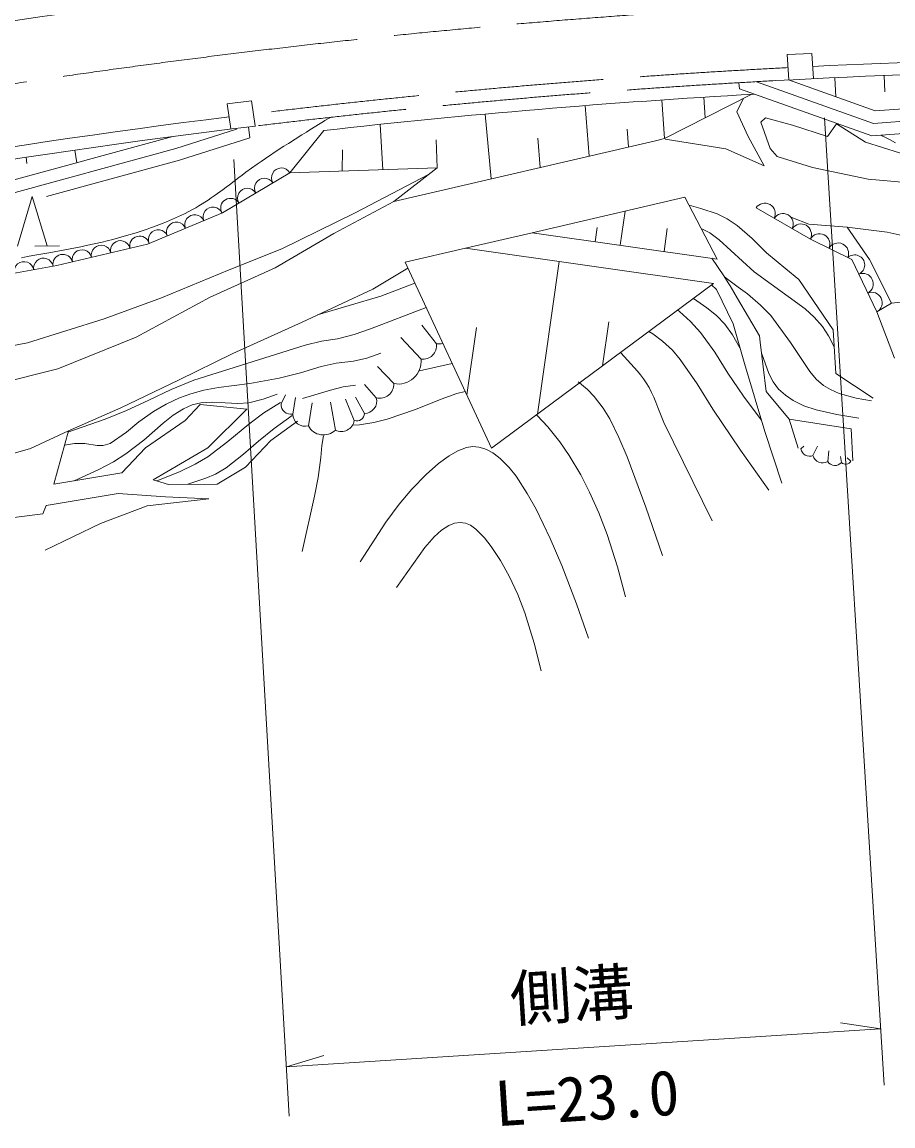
# Model space of a CAD drawing. Units: millimetres, scale not verified. Extents: x 40000 to 680000, y 20000 to 380000.
# Drawn here: x 290068 to 325346, y 284746 to 329451 of the extents above; entities that cross this region are included whole.
import ezdxf
from ezdxf.enums import TextEntityAlignment as Align

# ---------------------------------------------------------------- set-up
doc = ezdxf.new("R2010")
doc.units = ezdxf.units.MM
doc.header["$LTSCALE"] = 1000
doc.linetypes.add('CHAIN', pattern=[18.5, 12, -1.5, 3.5, -1.5])
doc.linetypes.add('DASHED', pattern=[7.5, 6, -1.5])
for name, color, linetype, lineweight in [('M-BGD', 7, 'Continuous', 13), ('M-BGD-OTRS1', 7, 'DASHED', 13), ('M-BMK', 2, 'CHAIN', 13), ('M-STR-HTXT', 7, 'Continuous', 13)]:
    doc.layers.add(name, color=color, linetype=linetype, lineweight=lineweight)
doc.styles.add('ＭＳ ゴシック', font='')
doc.styles.get('ＭＳ ゴシック').set_extended_font_data('MS Gothic')

# ---------------------------------------------------------------- blocks, each defined once
blk = doc.blocks.new('針葉樹林')
at = {"color": 7, "linetype": 'Continuous', "lineweight": 13}
for p, q in [((-0.6, -1), (0, 1)), ((0, 1), (0.6, -1)), ((0.1, -1), (1.1, -1))]:
    blk.add_line(p, q, dxfattribs=at)

msp = doc.modelspace()

# ---------------------------------------------------------------- linework, layer by layer
at = {"layer": 'M-BGD'}
for p, q in [((321056.6, 328131.2), (322055.7, 328182)), ((321135.7, 327113.9), (321056.6, 328131.2)), ((322134.8, 327164.8), (322055.7, 328182.1)), ((324992.4, 327285.2), (325018.7, 326624.8)), ((319106, 326996), (319125.5, 326751.4)), ((319815.5, 327036.7), (324561.8, 325349)), ((321110.7, 327106.8), (324629.6, 325855.6)), ((322994.2, 327199.3), (323030, 326424.4)), ((319598.5, 326523.6), (316093.1, 324731.7)), ((317744, 325575.6), (317691.4, 326409.1)), ((319294.3, 326368.1), (319024.3, 325819.2)), ((319125.5, 326751.4), (324494, 324842.5)), ((298374.2, 326134.4), (299367.2, 326254.7)), ((298524, 325125), (298374.2, 326134.4)), ((299517.1, 325245.5), (299367.2, 326254.8)), ((313044.5, 324024), (312884.3, 326069.3)), ((315986, 326297), (316093.1, 324731.7)), ((324629.6, 325855.6), (328946.1, 326181.9)), ((302281, 325425.5), (302336.1, 325459.3)), ((302336.1, 325459.3), (302501.9, 325559.6)), ((302501.9, 325559.6), (302557.3, 325592.7)), ((309067.4, 323100.7), (308827.7, 325725.2)), ((319024.3, 325819.2), (319482.1, 324817.6)), ((320180.8, 325574.7), (319997.1, 325402.9)), ((321279.5, 325281.2), (320180.8, 325574.7)), ((324561.8, 325349), (328980.5, 325683)), ((296299, 324333), (298748.7, 325115.7)), ((298748.7, 325115.7), (298745.1, 325145.1)), ((299296.4, 324765.7), (299241.4, 325205.7)), ((300914.6, 323346.7), (302286, 325059.3)), ((301586.5, 324997.8), (301724.8, 325084.4)), ((301724.8, 325084.4), (302141.9, 325340.3)), ((302141.9, 325340.3), (302281, 325425.5)), ((304680.9, 323473.2), (304579.9, 325308.4)), ((314585.9, 325117), (314638.8, 324394.1)), ((320377.3, 324333.4), (319997.1, 325402.9)), ((322694.1, 324816.4), (321279.5, 325281.2)), ((322694.1, 324816.4), (323054.5, 325323.4)), ((324230.4, 324592.5), (323054.5, 325323.4)), ((324494, 324842.5), (329014.9, 325184.2)), ((284034.2, 321503), (296168.8, 324816.2)), ((296451.1, 323856.7), (299296.4, 324765.7)), ((300856.6, 324538), (301403.7, 324883.4)), ((301403.7, 324883.4), (301586.5, 324997.8)), ((315728.1, 324647), (305134.2, 322187.6)), ((306846.5, 324681.9), (306884.6, 323547.2)), ((310957.3, 324751.2), (311058.1, 323562.8)), ((316093.1, 324731.7), (315728.1, 324647)), ((318576.8, 324316.5), (316124.5, 324711.7)), ((319482.1, 324817.6), (320127, 323628.9)), ((326296.5, 323941.7), (324230.4, 324592.5)), ((324864.9, 324870.5), (324933, 324834)), ((324933, 324834), (325099.7, 324744.6)), ((325099.7, 324744.6), (325155.8, 324715.7)), ((325155.8, 324715.7), (325230.8, 324677)), ((325230.8, 324677), (325456.7, 324562.4)), ((284147, 321015.5), (296300.5, 324333.9)), ((292206.6, 324268.3), (292280.9, 323754.7)), ((299933.8, 323930.6), (300489.5, 324299.3)), ((300489.5, 324299.3), (300675.8, 324420.5)), ((300675.8, 324420.5), (300856.6, 324538)), ((303040, 323418.1), (303051.7, 324282.6)), ((320127, 323628.9), (318576.8, 324316.5)), ((320655.1, 324012.5), (320377.3, 324333.4)), ((290228.1, 323975.7), (290266.9, 323719.1)), ((291056.4, 322383.8), (296451.1, 323856.7)), ((299138.9, 323365.8), (299596, 323697.3)), ((299596, 323697.3), (299750.9, 323804.2)), ((299750.9, 323804.2), (299933.8, 323930.6)), ((320655.1, 324012.5), (322093.8, 323564.3)), ((300914.6, 323346.7), (298191.6, 321720)), ((298855.9, 323157.8), (298987.3, 323254.4)), ((298987.3, 323254.4), (299138.9, 323365.8)), ((306884.6, 323547.2), (300914.6, 323346.7)), ((303567.9, 321723.2), (306537, 323277.2)), ((305134.2, 322187.6), (306884.6, 323547.2)), ((322093.8, 323564.3), (324349.4, 323094)), ((298335.8, 322764.6), (298467, 322861.4)), ((298467, 322861.4), (298855.9, 323157.8)), ((324349.4, 323094), (327305.6, 322815.8)), ((297609, 322244.4), (297731.1, 322327)), ((297731.1, 322327), (297854.8, 322410.7)), ((297854.8, 322410.7), (298215.7, 322675.9)), ((298215.7, 322675.9), (298335.8, 322764.6)), ((316919.6, 322357.1), (310726.7, 320919.4)), ((318222.9, 319852.5), (316919.6, 322357.1)), ((296995.3, 321868.6), (297107.7, 321933.7)), ((297107.7, 321933.7), (297235.3, 322007.5)), ((297235.3, 322007.5), (297609, 322244.4)), ((305134.2, 322187.6), (302694.1, 320884.2)), ((317566, 321906), (317090.2, 322029.3)), ((318225.8, 321683.6), (317566, 321906)), ((319801.1, 321925.2), (322012.4, 320655.2)), ((322012.4, 320655.2), (319801.1, 321925.2)), ((298191.6, 321720), (295148.1, 320460.4)), ((296038, 321410.7), (296410.1, 321574.6)), ((296410.1, 321574.6), (296532.2, 321633.3)), ((296532.2, 321633.3), (296649.2, 321689.5)), ((296649.2, 321689.5), (296995.3, 321868.6)), ((300588.8, 320273.9), (303567.9, 321723.2)), ((314298.6, 320411), (314495.5, 321794.4)), ((318626.4, 321484.6), (318225.8, 321683.6)), ((319036.4, 321211.6), (318626.4, 321484.6)), ((321941.5, 321265.6), (321251.5, 321538.4)), ((294735.8, 320933.4), (295132.9, 321065.8)), ((295132.9, 321065.8), (295264.3, 321112.4)), ((295264.3, 321112.4), (295395.1, 321158.9)), ((295395.1, 321158.9), (295784.4, 321306.5)), ((295784.4, 321306.5), (295912.7, 321359.2)), ((295912.7, 321359.2), (296038, 321410.7)), ((313370.9, 321134), (313288.4, 320554.8)), ((316205.6, 321086.9), (316073.5, 320158.4)), ((317581.5, 321085.2), (317578.1, 321086.9)), ((317932.1, 320909.4), (317581.5, 321085.2)), ((319646.2, 320688.1), (319036.4, 321211.6)), ((323489.7, 321150.6), (321941.5, 321265.6)), ((325116.9, 320945.9), (323489.7, 321150.6)), ((324397.4, 319829.7), (323489.7, 321150.6)), ((292659, 320399), (293306.9, 320542.3)), ((293306.9, 320542.3), (293521.4, 320595.9)), ((293521.4, 320595.9), (293738.9, 320650.3)), ((293738.9, 320650.3), (294387.1, 320830.1)), ((294387.1, 320830.1), (294602, 320893.8)), ((294602, 320893.8), (294735.8, 320933.4)), ((302694.1, 320884.2), (300322.3, 319498.1)), ((310726.7, 320919.4), (308029.4, 320293.2)), ((318222.9, 319852.5), (310726.7, 320919.4)), ((318309.4, 320638.6), (317932.1, 320909.4)), ((319723.4, 319333.6), (318309.4, 320638.6)), ((320225.6, 320107.7), (319646.2, 320688.1)), ((322012.4, 320655.2), (323685.3, 319835.6)), ((323685.3, 319835.6), (322012.4, 320655.2)), ((326863.1, 320548.6), (325116.9, 320945.9)), ((290499.6, 319991.7), (291148, 320106.4)), ((291148, 320106.4), (291363.8, 320146.5)), ((291363.8, 320146.5), (291579.8, 320186.7)), ((295148.1, 320460.4), (291476.8, 319586.6)), ((291579.8, 320186.7), (292227.5, 320309.1)), ((292227.5, 320309.1), (292442.5, 320353.9)), ((292442.5, 320353.9), (292659, 320399)), ((298455.7, 319423.6), (300588.8, 320273.9)), ((308029.4, 320293.2), (305582.2, 319725.1)), ((318082, 318862.5), (308029.4, 320293.2)), ((320225.4, 320107.9), (321010.2, 319455.8)), ((290041.1, 319908.4), (290283.7, 319952.5)), ((290283.7, 319952.5), (290499.6, 319991.7)), ((305582.2, 319725.1), (309090.7, 312194.2)), ((310944.2, 313568.8), (311824.4, 319753.1)), ((311235.3, 319832.5), (311234.2, 319837.1)), ((318007.9, 319883.1), (318493.1, 319167.4)), ((324693.9, 317713.7), (323685.3, 319835.6)), ((323685.3, 319835.6), (324693.9, 317713.7)), ((325289, 318067.1), (324397.4, 319829.7)), ((291476.8, 319586.6), (288368, 319031.3)), ((295718, 318285.2), (298455.7, 319423.6)), ((300322.3, 319498.1), (297688.4, 318311.1)), ((304276.9, 318631.2), (305696.6, 319479.6)), ((321784.9, 317834.8), (319723.4, 319333.6)), ((321010.2, 319455.8), (321529.3, 319024.5)), ((305975.4, 318881.1), (304607.3, 318356.9)), ((309090.7, 312194.2), (318082, 318862.5)), ((318001.4, 318802.8), (318202.8, 318620.5)), ((318493.1, 319167.4), (318676.9, 318896.3)), ((318644.1, 319043), (318508.9, 319144.1)), ((319074.7, 318721.2), (318644.1, 319043)), ((318676.9, 318896.3), (318753, 318767)), ((318753, 318767), (319054.5, 318254.4)), ((321529.3, 319024.5), (322924.1, 316986.8)), ((297688.4, 318311.1), (294686.3, 316686.2)), ((301409.9, 317301), (304276.9, 318631.2)), ((304607.3, 318356.9), (302032.9, 317590)), ((318874.1, 317230.2), (318202.8, 318620.5)), ((319448.5, 318441.8), (319074.7, 318721.2)), ((319980.3, 317987.4), (319448.5, 318441.8)), ((325289, 318067.1), (327365.2, 318314.8)), ((293399.8, 317432.5), (295718, 318285.2)), ((306438.3, 317887.5), (304181.9, 317028.1)), ((317806.4, 317883.1), (317267.8, 318258.6)), ((318196.1, 317568.1), (317806.4, 317883.1)), ((319054.5, 318254.4), (319942.3, 316745.2)), ((320396.7, 317565.3), (319980.3, 317987.4)), ((324693.9, 317713.7), (325289, 318067.1)), ((290291.1, 316458.3), (293399.8, 317432.5)), ((316704, 317734.6), (316634.1, 317788.7)), ((317145.7, 317325.2), (316704, 317734.6)), ((318542.9, 317215.7), (318196.1, 317568.1)), ((321192.1, 316479.3), (320396.7, 317565.3)), ((322158.6, 317494.8), (321784.9, 317834.8)), ((322488.7, 317120.3), (322158.6, 317494.8)), ((324693.9, 317713.7), (325403.8, 315840.4)), ((298608.5, 316032.8), (301409.9, 317301)), ((304181.9, 317028.1), (303517.6, 316799.3)), ((306857, 316418), (306258.1, 317172.5)), ((308083.9, 314355.3), (308472.7, 317087)), ((313840, 317310.3), (313586.4, 315528.3)), ((317548.3, 316880.5), (317145.7, 317325.2)), ((318850.2, 316787.3), (318542.9, 317215.7)), ((319329.1, 315623.3), (318874.1, 317230.2)), ((322741.7, 316740.3), (322488.7, 317120.3)), ((322924.1, 316986.8), (323031.5, 315224.2)), ((294686.3, 316686.2), (291514.2, 315402.7)), ((302193.2, 316527.7), (301535, 316366.1)), ((302840.6, 316624.2), (302193.2, 316527.7)), ((303517.6, 316799.3), (302840.6, 316624.2)), ((306231.6, 315804.2), (305407.4, 316680.8)), ((315618.3, 316821.7), (315458, 316916.4)), ((316012.9, 316532.4), (315618.3, 316821.7)), ((316411.1, 316164), (316012.9, 316532.4)), ((318125.8, 316076.3), (317548.3, 316880.5)), ((319148.3, 316261.8), (318850.2, 316787.3)), ((319942.3, 316745.2), (319973.7, 316487.9)), ((322966.3, 316293.2), (322741.7, 316740.3)), ((287716.9, 315971.5), (290291.1, 316458.3)), ((301535, 316366.1), (297026.2, 314950.5)), ((316733.7, 315791.9), (316411.1, 316164)), ((318658.8, 315227.8), (318125.8, 316076.3)), ((319973.7, 316487.9), (320217.2, 314495.4)), ((321979.2, 315298.8), (321192.1, 316479.3)), ((296411.3, 314944.1), (298608.5, 316032.8)), ((302791.8, 315630.5), (302188.8, 315500.7)), ((303487.7, 315717.4), (302791.8, 315630.5)), ((304036.3, 315845.5), (303487.7, 315717.4)), ((304603.9, 316045.5), (304036.3, 315845.5)), ((307493.8, 315621.9), (306174, 315325.9)), ((317418, 314796.9), (316733.7, 315791.9)), ((320151.9, 312865.1), (319329.1, 315623.3)), ((320317.2, 315224.1), (320031.1, 316018.5)), ((291514.2, 315402.7), (288168.8, 314577.1)), ((301351, 315239.2), (300478.5, 315025.6)), ((302188.8, 315500.7), (301351, 315239.2)), ((305125.1, 314809.6), (304466.2, 315502.2)), ((319288.9, 314304.8), (318658.8, 315227.8)), ((320496.6, 314879.4), (320317.2, 315224.1)), ((322241.3, 314994.8), (321979.2, 315298.8)), ((323031.5, 315224.2), (324552.1, 314223.9)), ((294075.5, 313828.4), (296411.3, 314944.1)), ((297026.2, 314950.5), (296109.2, 314570.5)), ((299294.7, 314817.2), (298021.5, 314646.1)), ((300478.5, 315025.6), (299294.7, 314817.2)), ((303568.8, 314749.8), (303073.7, 314679.1)), ((304416.3, 314229.7), (303939.8, 314770)), ((312654, 314836.9), (312601.8, 314879.4)), ((312975.2, 314575), (312654, 314836.9)), ((318050.9, 313779.7), (317418, 314796.9)), ((320717.5, 314586), (320496.6, 314879.4)), ((322535.1, 314736.6), (322241.3, 314994.8)), ((322812.2, 314564.5), (322535.1, 314736.6)), ((296109.2, 314570.5), (295205.3, 314141.6)), ((296903.2, 314395.1), (296440.3, 314232.4)), ((297430.6, 314540), (296903.2, 314395.1)), ((298021.5, 314646.1), (297430.6, 314540)), ((300402.7, 314377.5), (299832.5, 314174.4)), ((300561, 313985.6), (300733.4, 314359.3)), ((302557.1, 314542.2), (301430.2, 314207.7)), ((303073.7, 314679.1), (302557.1, 314542.2)), ((307678.6, 314402.3), (307048.4, 314178.9)), ((308021.9, 314488.5), (307678.6, 314402.3)), ((313244.6, 314292.4), (312975.2, 314575)), ((313605.7, 313814.2), (313244.6, 314292.4)), ((320008.8, 313344.7), (319288.9, 314304.8)), ((320217.2, 314495.4), (321136.5, 313362.5)), ((320989, 314334.7), (320717.5, 314586)), ((321302.1, 314125.7), (320989, 314334.7)), ((323171.5, 314408.6), (322812.2, 314564.5)), ((323857.4, 314225.9), (323171.5, 314408.6)), ((291946.2, 312891.6), (294075.5, 313828.4)), ((295205.3, 314141.6), (294299.3, 313717.8)), ((295904.6, 313983.1), (295387, 313679.3)), ((296440.3, 314232.4), (295904.6, 313983.1)), ((296962.6, 313947.4), (296609.8, 313793.6)), ((296675.8, 313310.2), (297286.6, 313967.3)), ((297303.6, 314030.9), (296962.6, 313947.4)), ((297286.6, 313967.3), (299167, 313775.6)), ((297791.5, 314056.1), (297303.6, 314030.9)), ((298296.8, 314027.8), (297791.5, 314056.1)), ((298805.8, 314004.3), (298296.8, 314027.8)), ((299250.7, 314034.1), (298805.8, 314004.3)), ((299832.5, 314174.4), (299250.7, 314034.1)), ((300534.7, 314050.7), (299859.5, 313620.9)), ((301036.7, 313575.7), (301143.3, 314242.5)), ((301664.8, 313100.3), (301819.1, 314034.3)), ((302762.3, 312924.1), (302564.3, 314051.3)), ((303524.9, 313310.5), (303166, 314181.2)), ((303940.9, 313601.7), (303573.7, 314253.9)), ((307048.4, 314178.9), (306000.4, 313755.5)), ((321743.5, 313915.2), (321302.1, 314125.7)), ((322230.5, 313750.9), (321743.5, 313915.2)), ((324476, 314117.4), (323857.4, 314225.9)), ((294299.3, 313717.8), (293434.1, 313366.8)), ((295387, 313679.3), (294801.2, 313261.8)), ((296189.3, 313529.5), (295785.1, 313210.9)), ((296609.8, 313793.6), (296189.3, 313529.5)), ((299167, 313775.6), (297592.1, 312213.5)), ((299859.5, 313620.9), (299249.8, 313173.3)), ((301016.4, 313514.1), (300283.6, 312993.6)), ((306000.4, 313755.5), (304864.5, 313362.5)), ((310935.5, 313512.4), (310904.5, 313539.4)), ((311369.3, 313053.5), (310935.5, 313512.4)), ((313872.5, 313376.1), (313605.7, 313814.2)), ((319166.6, 312112.1), (318050.9, 313779.7)), ((323077.3, 313556.7), (322230.5, 313750.9)), ((323968.5, 313407.5), (323077.3, 313556.7)), ((293434.1, 313366.8), (291927, 312844.1)), ((294801.2, 313261.8), (294303.1, 312845.6)), ((295785.1, 313210.9), (294998.3, 312518.8)), ((295067.8, 312209.1), (296675.8, 313310.2)), ((299249.8, 313173.3), (298408.5, 312458.7)), ((300283.6, 312993.6), (299649.4, 312482.1)), ((300140.1, 312504.4), (301231.4, 313291.6)), ((303738.9, 313145.7), (303457.5, 313125.8)), ((304313.8, 313230.6), (303738.9, 313145.7)), ((304864.5, 313362.5), (304313.8, 313230.6)), ((311847.7, 312451.7), (311369.3, 313053.5)), ((314247.6, 312624.1), (313872.5, 313376.1)), ((318018.7, 309252.6), (316071.6, 313238.5)), ((321136.5, 313362.5), (323660.1, 312975.9)), ((321512.5, 312190.7), (321136.5, 313362.5)), ((323660.1, 312975.9), (323719.4, 311684.1)), ((290410.2, 312174.8), (291946.2, 312891.6)), ((291946.2, 312891.6), (291351.4, 310730.9)), ((294303.1, 312845.6), (293630.3, 312379.6)), ((294998.3, 312518.8), (294278.1, 311961.5)), ((299124.1, 311431.1), (300140.1, 312504.4)), ((302281.7, 312695.8), (302209.3, 312301.6)), ((314576.5, 311842.3), (314247.6, 312624.1)), ((320849.8, 310778.1), (320151.9, 312865.1)), ((288167.9, 311544.6), (290410.2, 312174.8)), ((292195.1, 312389.9), (291788.2, 312317.8)), ((292615.3, 312385), (292195.1, 312389.9)), ((293115.8, 312304.5), (292615.3, 312385)), ((293358.1, 312304.3), (293115.8, 312304.5)), ((293630.3, 312379.6), (293358.1, 312304.3)), ((294114.1, 311197.5), (295067.8, 312209.1)), ((297592.1, 312213.5), (295384, 310918.9)), ((298408.5, 312458.7), (297592.8, 311839.1)), ((299649.4, 312482.1), (299040.2, 311949.1)), ((302209.3, 312301.6), (302176.7, 311815.8)), ((307717.6, 312091.1), (307367.1, 311889.3)), ((308066.8, 312220.3), (307717.6, 312091.1)), ((308325.1, 312256.4), (308066.8, 312220.3)), ((308575.7, 312238.1), (308325.1, 312256.4)), ((308820.1, 312170.1), (308575.7, 312238.1)), ((308961.5, 312098.4), (308820.1, 312170.1)), ((309136, 312009.8), (308961.5, 312098.4)), ((312230.8, 311893.3), (311847.7, 312451.7)), ((320314.8, 310489.8), (319166.6, 312112.1)), ((321621.9, 312170), (321734.3, 312275.3)), ((322105.6, 311897), (322296.5, 312270)), ((322703.5, 311650.8), (322748.1, 312080.9)), ((293772.1, 311640.3), (293156.7, 311314.3)), ((294278.1, 311961.5), (293772.1, 311640.3)), ((297592.8, 311839.1), (297076.8, 311541.1)), ((299040.2, 311949.1), (298329.5, 311397.5)), ((302176.7, 311815.8), (302067.4, 311011.7)), ((307367.1, 311889.3), (306938.5, 311570.2)), ((309198.8, 311962.2), (309136, 312009.8)), ((309440.2, 311779.3), (309198.8, 311962.2)), ((309803.6, 311408.3), (309440.2, 311779.3)), ((312697.7, 311110.4), (312230.8, 311893.3)), ((315340.7, 309802.5), (314576.5, 311842.3)), ((323260.4, 311615.1), (323224.7, 311856.1)), ((323645.9, 311672.3), (323497.8, 311807.9)), ((291351.4, 310730.9), (294114.1, 311197.5)), ((293156.7, 311314.3), (292185, 310871.7)), ((296443.5, 311242.2), (295530.7, 310873)), ((297076.8, 311541.1), (296443.5, 311242.2)), ((297904, 311146.6), (297510.7, 310973.7)), ((298329.5, 311397.5), (297904, 311146.6)), ((297977.7, 310738.1), (299124.1, 311431.1)), ((306938.5, 311570.2), (306442.1, 311132.2)), ((310080.3, 311058), (309803.6, 311408.3)), ((295384, 310918.9), (295999.3, 310726.6)), ((295999.3, 310726.6), (297977.7, 310738.1)), ((297510.7, 310973.7), (296778.5, 310731.1)), ((302067.4, 311011.7), (301912.5, 310248)), ((306442.1, 311132.2), (305861.9, 310538.5)), ((310533.5, 310363.7), (310080.3, 311058)), ((313060.4, 310410.6), (312697.7, 311110.4)), ((291049.8, 309868.8), (293959.6, 310361.5)), ((293959.6, 310361.5), (295877.4, 310219.3)), ((305861.9, 310538.5), (305340.5, 309920.4)), ((310889.3, 309722.2), (310533.5, 310363.7)), ((313437.2, 309571.8), (313060.4, 310410.6)), ((291049.8, 309868.8), (290915.7, 309533.9)), ((295139, 309855.8), (293240.1, 309139.5)), ((297633, 310139.3), (295139, 309855.8)), ((295877.4, 310219.3), (297633, 310139.3)), ((301912.5, 310248), (301419.5, 308008.3)), ((305340.5, 309920.4), (304808.2, 309202.5)), ((316015.9, 307853.1), (315340.7, 309802.5)), ((290915.7, 309533.9), (288756.6, 309258.7)), ((311467.7, 308535.7), (310889.3, 309722.2)), ((313768.5, 308703.4), (313437.2, 309571.8)), ((293240.1, 309139.5), (291005.9, 308067.9)), ((304808.2, 309202.5), (303764.2, 307596.3)), ((307361.5, 309066.2), (307060.6, 308871.3)), ((307586.2, 309154.4), (307361.5, 309066.2)), ((307809.9, 309186.8), (307586.2, 309154.4)), ((308032.6, 309158.1), (307809.9, 309186.8)), ((308233.4, 309074.6), (308032.6, 309158.1)), ((308453, 308920.7), (308233.4, 309074.6)), ((308807.7, 308557), (308453, 308920.7)), ((306758.3, 308599.6), (306378.9, 308171.9)), ((307060.6, 308871.3), (306758.3, 308599.6)), ((309074.5, 308209.8), (308807.7, 308557)), ((311939.7, 307449.5), (311467.7, 308535.7)), ((314184.8, 307383.8), (313768.5, 308703.4)), ((306378.9, 308171.9), (305242.9, 306553.1)), ((309447, 307646.5), (309074.5, 308209.8)), ((309805.2, 307006.6), (309447, 307646.5)), ((312533.6, 305893), (311939.7, 307449.5)), ((314514.6, 306176.4), (314184.8, 307383.8)), ((310147.5, 306268.1), (309805.2, 307006.6)), ((310431.9, 305523.4), (310147.5, 306268.1)), ((313013.3, 304499.6), (312533.6, 305893)), ((310806.6, 304303.8), (310431.9, 305523.4)), ((311101.7, 303172.6), (310806.6, 304303.8))]:
    msp.add_line(p, q, dxfattribs=at)
for centre, radius, start, end in [((337605.2, 10559.3), 323016.9, 92.5358, 101.80679), ((337605.2, 10559.3), 322516.9, 92.53423, 101.80679), ((337605.2, 10559.3), 317477, 88.84229, 92.8), ((337605.2, 10559.3), 316977, 88.84229, 93.08081), ((337605.2, 10559.3), 316477, 93.23553, 96.40762), ((337605.2, 10559.3), 317477, 97.08417, 107.82283), ((337605.2, 10559.3), 316977, 96.90121, 107.82283), ((300571.3, 323142), 399.7, 30.80632, 210.90211), ((299885.1, 322732.1), 399.7, 30.80632, 210.90211), ((299198.9, 322322.1), 399.7, 30.80632, 210.90211), ((297798.7, 321557.7), 399.7, 22.43497, 202.53075), ((298512.5, 321912.8), 399.5, 30.72221, 210.45614), ((320156, 321694.5), 423.3, 333.28292, 146.97662), ((297060.1, 321252), 399.7, 22.43497, 202.53075), ((320889, 321273.5), 423.3, 333.28292, 146.97662), ((295583, 320640.7), 399.7, 22.43497, 202.53075), ((296321.5, 320946.4), 399.7, 22.43497, 202.53075), ((321622, 320852.6), 423.3, 333.28292, 146.97662), ((294050.8, 320199.6), 399.7, 13.33971, 193.4355), ((294827.8, 320385.6), 399.3, 14.79751, 193.59022), ((322368.9, 320454.5), 423.3, 337.06416, 150.60712), ((292495.6, 319829.4), 399.7, 13.33971, 193.4355), ((293273.2, 320014.5), 399.7, 13.33971, 193.4355), ((323128, 320082.7), 423.3, 337.05189, 150.74558), ((290147.1, 319349.4), 399.7, 10.07871, 190.17449), ((290934, 319490), 399.7, 10.07871, 190.17449), ((291718, 319644.5), 399.6, 13.31642, 192.22141), ((323792.1, 319611.8), 410.8, 295.36038, 131.89285), ((324128.5, 318848.9), 423.3, 298.5765, 112.2702), ((324491.4, 318085.5), 423.3, 298.5765, 112.2702), ((306314.1, 316345.7), 547.7, 261.33076, 7.59089), ((306938.8, 317101.9), 688.7, 263.1783, 284.78419), ((305305.3, 315721.9), 929.8, 258.82136, 5.08149), ((304553.2, 314785.5), 572.4, 256.15522, 2.41536), ((300952.6, 313959.1), 392.5, 176.11555, 282.37568), ((303943, 314094), 492.3, 269.74702, 16.00728), ((301529, 313573.5), 492.3, 179.74702, 286.00728), ((303623.6, 313612.1), 317.4, 251.86836, 358.12861), ((302279.6, 313423.8), 694.7, 207.74983, 314.00996), ((302998.6, 313403.3), 534.3, 243.73823, 349.99849), ((321966.1, 312214.9), 347.1, 187.42842, 293.68855), ((322496.9, 311998.1), 404.2, 194.48762, 300.74788), ((322995.3, 311841.8), 348.8, 213.20857, 319.4687), ((323431.7, 311788.3), 243.6, 225.3033, 331.56355)]:
    msp.add_arc(centre, radius, start, end, dxfattribs=at)
msp.add_open_spline([(316071.6, 313238.5), (315832.5, 313771.3), (315666, 314343), (315354.5, 314836.9), (315071.1, 315286.4), (314667.1, 315647.4), (314323.4, 316052.6)], degree=3, knots=[0, 0, 0, 0, 1, 1, 1, 2, 2, 2, 2], dxfattribs=at)
at = {"layer": 'M-BGD-OTRS1'}
for radius, start in [(317477, 92.98054), (316977, 93.08081)]:
    msp.add_arc((337605.2, 10559.3), radius, start, 96.87682, dxfattribs=at)
at = {"layer": 'M-BMK'}
msp.add_arc((337605.2, 10559.3), 319997, 92.77998, 103.00876, dxfattribs=at)
at = {"layer": 'M-STR-HTXT'}
for p, q in [((322570, 325566.5), (324990.1, 286396.9)), ((298650.1, 323883.3), (300892.3, 285138.5)), ((324848.9, 288682), (323216.6, 288920.1)), ((300776.7, 287135.2), (324848.9, 288682)), ((300776.7, 287135.2), (302286.4, 287598))]:
    msp.add_line(p, q, dxfattribs=at)

# ---------------------------------------------------------------- block references
at = {"layer": 'M-BGD', "xscale": 999.9998, "yscale": 999.9998, "rotation": 0.23939}
msp.add_blockref('針葉樹林', (290482.2, 321381.3), dxfattribs=at)

# ---------------------------------------------------------------- texts
at = {"layer": 'M-STR-HTXT', "style": 'ＭＳ ゴシック'}
for s, p in [('側溝', (309929, 288422.7)), ('L=23.0', (309315.1, 284181.8))]:
    msp.add_text(s, height=1833, rotation=3.677, dxfattribs=at).set_placement(p, align=Align.BOTTOM_LEFT)

doc.saveas('drawing.dxf')
